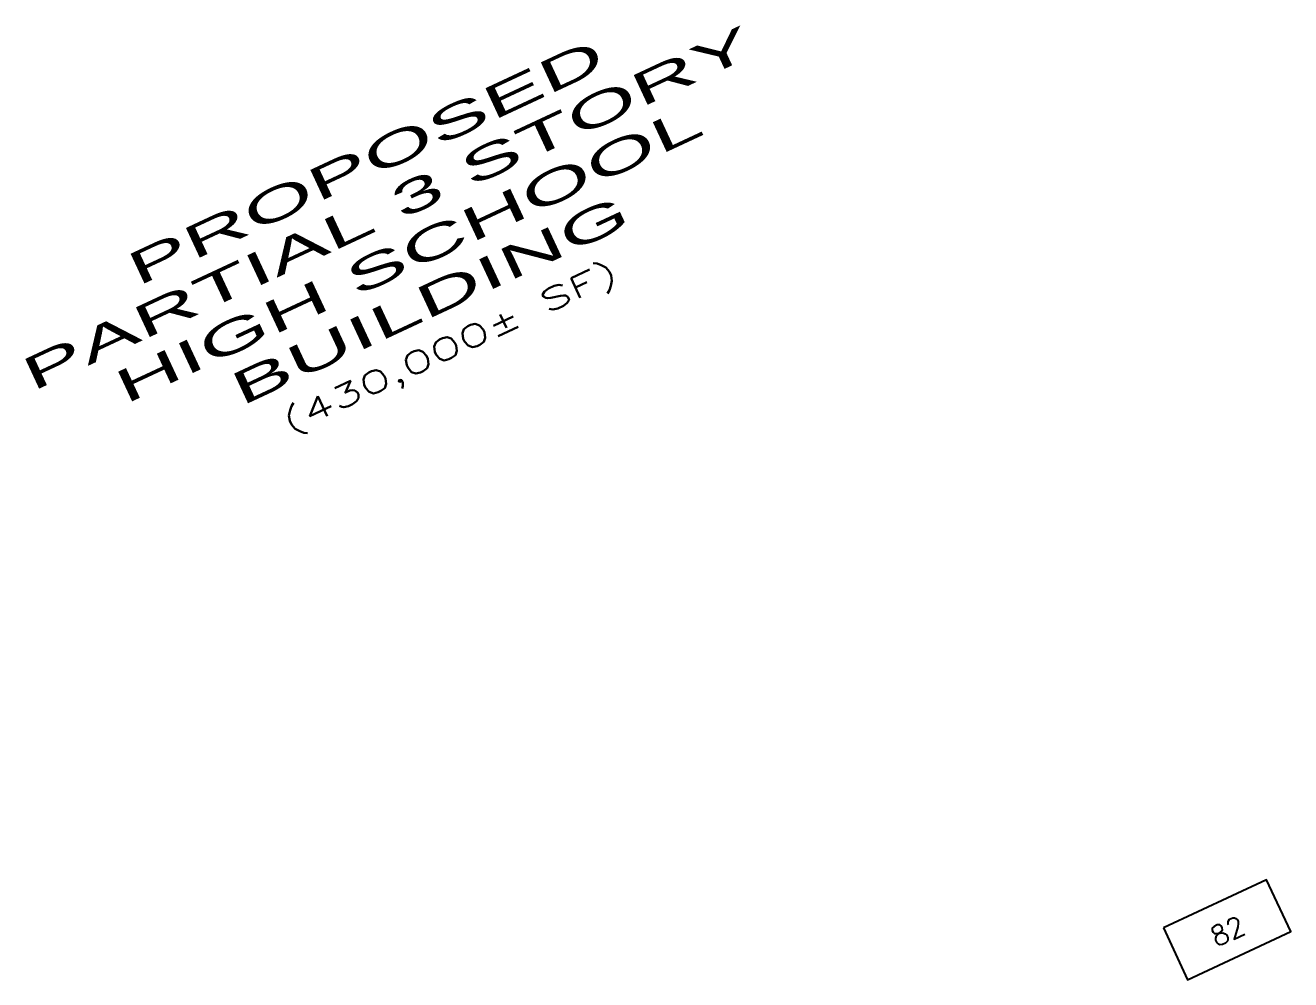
# Model space of a CAD drawing. Header units: feet. Extents: x 1024240 to 1029256, y 89370 to 94394.
# Drawn here: x 1025707.5 to 1026151.7, y 91115.4 to 91450.3 of the extents above; entities that cross this region are included whole.
import ezdxf
from ezdxf.enums import TextEntityAlignment as Align

# ---------------------------------------------------------------- set-up
doc = ezdxf.new("R2010")
doc.units = ezdxf.units.FT
doc.header["$MEASUREMENT"] = 0
for name, color, linetype in [('P7BUT', 3, 'Continuous'), ('P7BUT-SF', 4, 'Continuous'), ('P7PLS', 3, 'Continuous')]:
    doc.layers.add(name, color=color, linetype=linetype)
doc.styles.add('120BT', font='swiss.ttf', dxfattribs={"width": 2, "height": 11.5})
doc.styles.add('80', font='simplex.shx', dxfattribs={"width": 1.66, "height": 7.7})
doc.styles.add('80L', font='simplex.shx', dxfattribs={"height": 7})

# ---------------------------------------------------------------- blocks, each defined once
blk = doc.blocks.new('TNUM')
blk.add_lwpolyline([(-0.2, 0.1), (-0.2, -0.1), (0.2, -0.1), (0.2, 0.1)], close=True)
at = {"style": '80L'}
blk.add_attdef('????', text='', height=0.07, dxfattribs=at).set_placement((0, -0.04), align=Align.CENTER)

msp = doc.modelspace()

# ---------------------------------------------------------------- block references
at = {"layer": 'P7PLS', "xscale": 100.0000000000326, "yscale": 100, "zscale": 100, "rotation": 24.93816079102908}
msp.add_blockref('TNUM', (1026129.34, 91132.95), dxfattribs=at).add_auto_attribs({'????': '82'})

# ---------------------------------------------------------------- texts
at = {"layer": 'P7BUT', "style": '120BT', "width": 2}
for s, p in [('PARTIAL 3 STORY', (1025837.01, 91380.92)), ('PROPOSED', (1025829.47, 91397.07)), ('HIGH SCHOOL', (1025844.54, 91364.76)), ('BUILDING', (1025852.07, 91348.61))]:
    msp.add_text(s, height=11.5, rotation=25, dxfattribs=at).set_placement(p, align=Align.CENTER)
at = {"layer": 'P7BUT-SF', "style": '80', "width": 1.66}
msp.add_text('(430,000%%P SF)', height=7.7, rotation=25, dxfattribs=at).set_placement((1025858.15, 91334.02), align=Align.CENTER)

doc.saveas('drawing.dxf')
